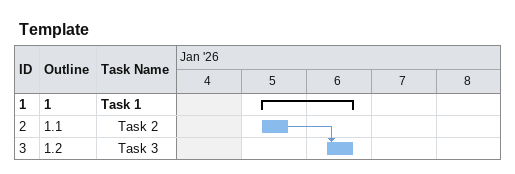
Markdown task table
Template

| ID | WBS | Task | Start | Finish | Predecessors |
|---|---|---|---|---|---|
| 1 | 1 | **Task 1** | 2026-01-05 | 2026-01-06 |  |
| 2 | 1.1 | Task 2 | 2026-01-05 | 2026-01-05 |  |
| 3 | 1.2 | Task 3 | 2026-01-06 | 2026-01-06 | 2 |
